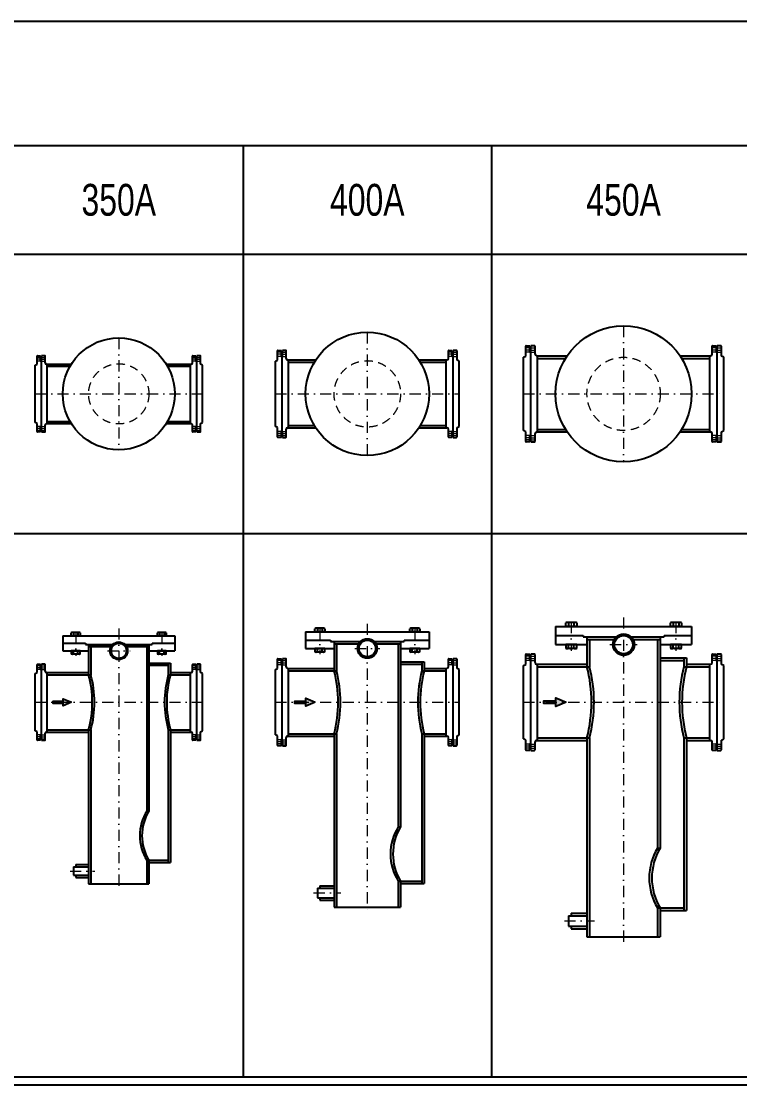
# Model space of a CAD drawing. Extents: x 0 to 60630, y 0 to 46389.
# Drawn here: x 47602 to 52228, y 24489 to 31339 of the extents above; entities that cross this region are included whole.
import ezdxf
from ezdxf.enums import TextEntityAlignment as Align

# ---------------------------------------------------------------- set-up
doc = ezdxf.new("R2010")
doc.units = 0
doc.header["$LTSCALE"] = 30
doc.header["$MEASUREMENT"] = 0
doc.linetypes.add('DGN Style 2', pattern=[3, 1.8, -1.2])
doc.linetypes.add('DGN Style 4', pattern=[4.8, 2.4, -1.2, 0, -1.2])
for name, color, linetype, lineweight in [('L(c)', 1, 'DGN Style 4', 5), ('L(hid)', 2, 'DGN Style 2', 5), ('L(txt)', 2, 'Continuous', 13)]:
    doc.layers.add(name, color=color, linetype=linetype, lineweight=lineweight)
doc.styles.add('Style-ENGINEERING', font='ENGINEERING.shx')

# ---------------------------------------------------------------- blocks, each defined once
blk = doc.blocks.new('*U215')
for p, q in [((-526, 190.8), (-526, 242)), ((-523, 245), (-503, 245)), ((-503, 210.5), (-503, 245)), ((-500, 207.5), (-500, -207.5)), ((-500, 207.5), (-500, -207.5)), ((-477, 245), (-497, 245)), ((-497, 210.5), (-497, 245)), ((-474, 200), (-474, 242)), ((474, 200), (474, 242)), ((477, 245), (497, 245)), ((497, 210.5), (497, 245)), ((500, 207.5), (500, -207.5)), ((500, 207.5), (500, -207.5)), ((523, 245), (503, 245)), ((503, 210.5), (503, 245)), ((526, 190.8), (526, 242)), ((-539, 184.3), (-526, 190.8)), ((-539, -184.3), (-539, 184.3)), ((-465.7, 191.7), (-305.2, 191.7)), ((-461, -191.7), (-461, 191.7)), ((-461, 177.8), (-313.4, 177.8)), ((305.2, 191.7), (465.7, 191.7)), ((313.4, 177.8), (461, 177.8)), ((461, -191.7), (461, 191.7)), ((539, 184.3), (526, 190.8)), ((539, -184.3), (539, 184.3)), ((-526, -190.8), (-539, -184.3)), ((-526, -242), (-526, -190.8)), ((-474, -242), (-474, -200)), ((-465.7, -191.7), (-305.2, -191.7)), ((-461, -177.8), (-313.4, -177.8)), ((305.2, -191.7), (465.7, -191.7)), ((313.4, -177.8), (461, -177.8)), ((461, -191.7), (465.7, -191.7)), ((474, -242), (474, -200)), ((526, -190.8), (539, -184.3)), ((526, -242), (526, -190.8)), ((-503, -245), (-523, -245)), ((-503, -245), (-503, -210.5)), ((-497, -245), (-497, -210.5)), ((-497, -245), (-477, -245)), ((497, -245), (477, -245)), ((497, -245), (497, -210.5)), ((503, -245), (503, -210.5)), ((503, -245), (523, -245))]:
    blk.add_line(p, q)
blk.add_circle((0, 0), 360.4)
for centre, radius, start, end in [((-523, 242), 3, 90, 180), ((-500, 210.5), 3, 180, 270), ((-500, 210.5), 3, 270, 0), ((-477, 242), 3, 0, 90), ((477, 242), 3, 90, 180), ((500, 210.5), 3, 180, 270), ((500, 210.5), 3, 270, 0), ((523, 242), 3, 0, 90), ((-465.7, 200), 8.32, 180, 270), ((465.7, 200), 8.32, 270, 0), ((-465.7, -200), 8.32, 90, 180), ((465.7, -200), 8.32, 0, 90), ((-523, -242), 3, 180, 270), ((-500, -210.5), 3, 90, 180), ((-500, -210.5), 3, 0, 90), ((-477, -242), 3, 270, 0), ((477, -242), 3, 180, 270), ((500, -210.5), 3, 90, 180), ((500, -210.5), 3, 0, 90), ((523, -242), 3, 270, 0)]:
    blk.add_arc(centre, radius, start, end)
blk = doc.blocks.new('*U216')
for p, q in [((-578, 217.2), (-578, 277)), ((-575, 280), (-553, 280)), ((-553, 240.5), (-553, 280)), ((-525, 280), (-547, 280)), ((-547, 240.5), (-547, 280)), ((-522, 227.7), (-522, 277)), ((522, 227.7), (522, 277)), ((525, 280), (547, 280)), ((547, 240.5), (547, 280)), ((575, 280), (553, 280)), ((553, 240.5), (553, 280)), ((578, 217.2), (578, 277)), ((-592, 210.2), (-578, 217.2)), ((-592, -210.2), (-592, 210.2)), ((-550, 237.5), (-550, -237.5)), ((-550, 237.5), (-550, -237.5)), ((-512.8, 218.5), (-331.8, 218.5)), ((-508, -218.5), (-508, 218.5)), ((331.8, 218.5), (512.8, 218.5)), ((508, -218.5), (508, 218.5)), ((550, 237.5), (550, -237.5)), ((550, 237.5), (550, -237.5)), ((592, 210.2), (578, 217.2)), ((592, -210.2), (592, 210.2)), ((-508, 203.2), (-341.4, 203.2)), ((341.4, 203.2), (508, 203.2)), ((-508, -203.2), (-341.4, -203.2)), ((341.4, -203.2), (508, -203.2)), ((-578, -217.2), (-592, -210.2)), ((-578, -277), (-578, -217.2)), ((-553, -280), (-553, -240.5)), ((-547, -280), (-547, -240.5)), ((-522, -277), (-522, -227.6)), ((-512.8, -218.5), (-331.8, -218.5)), ((331.8, -218.5), (512.8, -218.5)), ((522, -277), (522, -227.6)), ((547, -280), (547, -240.5)), ((553, -280), (553, -240.5)), ((578, -217.2), (592, -210.2)), ((578, -277), (578, -217.2)), ((-553, -280), (-575, -280)), ((-547, -280), (-525, -280)), ((547, -280), (525, -280)), ((553, -280), (575, -280))]:
    blk.add_line(p, q)
blk.add_circle((0, 0), 397.3)
for centre, radius, start, end in [((-575, 277), 3, 90, 180), ((-525, 277), 3, 0, 90), ((525, 277), 3, 90, 180), ((575, 277), 3, 0, 90), ((-550, 240.5), 3, 180, 270), ((-550, 240.5), 3, 270, 0), ((-512.8, 227.7), 9.17, 180, 270), ((512.8, 227.7), 9.17, 270, 0), ((550, 240.5), 3, 180, 270), ((550, 240.5), 3, 270, 0), ((-550, -240.5), 3, 90, 180), ((-550, -240.5), 3, 0, 90), ((-512.8, -227.6), 9.17, 90, 180), ((512.8, -227.6), 9.17, 0, 90), ((550, -240.5), 3, 90, 180), ((550, -240.5), 3, 0, 90), ((-575, -277), 3, 180, 270), ((-525, -277), 3, 270, 0), ((525, -277), 3, 180, 270), ((575, -277), 3, 270, 0)]:
    blk.add_arc(centre, radius, start, end)
blk = doc.blocks.new('*U217')
for p, q in [((-630, 243.6), (-630, 307)), ((-627, 310), (-603, 310)), ((-603, 268), (-603, 310)), ((-573, 310), (-597, 310)), ((-597, 268), (-597, 310)), ((-570, 255.6), (-570, 307)), ((570, 255.6), (570, 307)), ((573, 310), (597, 310)), ((597, 268), (597, 310)), ((627, 310), (603, 310)), ((603, 268), (603, 310)), ((630, 243.6), (630, 307)), ((-645, 236.1), (-630, 243.6)), ((-645, -236.1), (-645, 236.1)), ((-600, 265), (-600, -265)), ((-600, 265), (-600, -265)), ((-559.9, 245.4), (-362.8, 245.4)), ((-555, -245.5), (-555, 245.4)), ((-555, 228.6), (-373.6, 228.6)), ((362.8, 245.4), (559.9, 245.4)), ((373.6, 228.6), (555, 228.6)), ((555, -245.5), (555, 245.4)), ((600, 265), (600, -265)), ((600, 265), (600, -265)), ((645, 236.1), (630, 243.6)), ((645, -236.1), (645, 236.1)), ((-630, -243.6), (-645, -236.1)), ((-630, -307), (-630, -243.6)), ((-603, -310), (-603, -268)), ((-597, -310), (-597, -268)), ((-570, -307), (-570, -255.6)), ((-559.9, -245.5), (-362.8, -245.5)), ((-555, -228.6), (-373.6, -228.6)), ((362.8, -245.5), (559.9, -245.5)), ((373.6, -228.6), (555, -228.6)), ((570, -307), (570, -255.6)), ((597, -310), (597, -268)), ((603, -310), (603, -268)), ((630, -243.6), (645, -236.1)), ((630, -307), (630, -243.6)), ((-603, -310), (-627, -310)), ((-597, -310), (-573, -310)), ((597, -310), (573, -310)), ((603, -310), (627, -310))]:
    blk.add_line(p, q)
blk.add_circle((0, 0), 438)
for centre, radius, start, end in [((-627, 307), 3, 90, 180), ((-573, 307), 3, 0, 90), ((573, 307), 3, 90, 180), ((627, 307), 3, 0, 90), ((-600, 268), 3, 180, 270), ((-600, 268), 3, 270, 0), ((-559.9, 255.6), 10.1, 180, 270), ((559.9, 255.6), 10.1, 270, 0), ((600, 268), 3, 180, 270), ((600, 268), 3, 270, 0), ((-600, -268), 3, 90, 180), ((-600, -268), 3, 0, 90), ((-559.9, -255.6), 10.1, 90, 180), ((559.9, -255.6), 10.1, 0, 90), ((600, -268), 3, 90, 180), ((600, -268), 3, 0, 90), ((-627, -307), 3, 180, 270), ((-573, -307), 3, 270, 0), ((573, -307), 3, 180, 270), ((627, -307), 3, 270, 0)]:
    blk.add_arc(centre, radius, start, end)
blk = doc.blocks.new('*U222')
blk.add_hatch(color=256).paths.add_polyline_path([(-436, 469.8), (-436, 489.3), (-514, 489.3), (-514, 506.5), (-436, 506.5), (-436, 526), (-370.6, 497.9)])
for p, q in [((-438, 986.8), (438, 986.8)), ((-438, 986.8), (-438, 868.9)), ((-367.3, 1012.1), (-371.9, 1009.4)), ((-371.9, 986.8), (-371.9, 1009.4)), ((-301.9, 986.8), (-371.9, 986.8)), ((-306.6, 1012.1), (-367.3, 1012.1)), ((-354.4, 1009.4), (-354.4, 986.8)), ((-319.4, 1009.4), (-319.4, 986.8)), ((-301.9, 1009.4), (-306.6, 1012.1)), ((-301.9, 1009.4), (-301.9, 986.8)), ((306.6, 1012.1), (301.9, 1009.4)), ((301.9, 986.8), (301.9, 1009.4)), ((372, 986.8), (301.9, 986.8)), ((367.3, 1012.1), (306.6, 1012.1)), ((319.4, 1009.4), (319.4, 986.8)), ((354.5, 1009.4), (354.5, 986.8)), ((372, 1009.4), (367.3, 1012.1)), ((372, 1009.4), (372, 986.8)), ((438, 986.8), (438, 868.9)), ((-438, 927.9), (-261.1, 927.9)), ((-261.1, 927.9), (-261.1, 919.5)), ((-261.1, 919.5), (-47.1, 919.5)), ((-235.9, 919.5), (-235.9, 726.5)), ((-235.9, 902.6), (-60.3, 902.6)), ((-219, 902.6), (-219, 726.5)), ((47.1, 919.5), (261.1, 919.5)), ((60.3, 902.6), (235.9, 902.6)), ((219, 902.6), (219, -442.2)), ((235.9, 919.5), (235.9, -442.2)), ((261.1, 927.9), (261.1, 919.5)), ((261.1, 927.9), (438, 927.9)), ((-438, 868.9), (-235.9, 868.9)), ((-301.9, 868.9), (-371.9, 868.9)), ((-371.9, 868.9), (-371.9, 846.4)), ((-367.3, 843.6), (-371.9, 846.4)), ((-306.6, 843.6), (-367.3, 843.6)), ((-354.4, 846.4), (-354.4, 868.9)), ((-319.4, 846.4), (-319.4, 868.9)), ((-301.9, 846.4), (-306.6, 843.6)), ((-301.9, 846.4), (-301.9, 868.9)), ((235.9, 868.9), (438, 868.9)), ((372, 868.9), (301.9, 868.9)), ((301.9, 868.9), (301.9, 846.4)), ((306.6, 843.6), (301.9, 846.4)), ((367.3, 843.6), (306.6, 843.6)), ((319.4, 846.4), (319.4, 868.9)), ((354.5, 846.4), (354.5, 868.9)), ((372, 846.4), (367.3, 843.6)), ((372, 846.4), (372, 868.9)), ((-630, 741.5), (-630, 804.9)), ((-627, 807.9), (-603, 807.9)), ((-603, 765.9), (-603, 807.9)), ((-600, 762.9), (-600, 232.9)), ((-600, 762.9), (-600, 232.9)), ((-573, 807.9), (-597, 807.9)), ((-597, 765.9), (-597, 807.9)), ((-570, 753.4), (-570, 804.9)), ((235.9, 784.1), (404.3, 784.1)), ((235.9, 767.3), (387.5, 767.3)), ((387.5, 784.1), (387.5, 726.5)), ((404.3, 784.1), (404.3, 726.5)), ((570, 753.4), (570, 804.9)), ((573, 807.9), (597, 807.9)), ((597, 765.9), (597, 807.9)), ((600, 762.9), (600, 232.9)), ((600, 762.9), (600, 232.9)), ((627, 807.9), (603, 807.9)), ((603, 765.9), (603, 807.9)), ((630, 741.5), (630, 804.9)), ((-645, 734), (-630, 741.5)), ((-645, 261.8), (-645, 734)), ((-559.9, 743.3), (-235.9, 743.3)), ((-555, 252.4), (-555, 743.3)), ((-555, 726.5), (-219, 726.5)), ((387.5, 726.5), (555, 726.5)), ((404.3, 743.3), (559.9, 743.3)), ((555, 252.4), (555, 743.3)), ((645, 734), (630, 741.5)), ((645, 261.8), (645, 734)), ((-630, 254.3), (-645, 261.8)), ((-630, 190.9), (-630, 254.3)), ((-603, 187.9), (-603, 229.9)), ((-597, 187.9), (-597, 229.9)), ((-570, 190.9), (-570, 242.3)), ((-559.9, 252.4), (-235.9, 252.4)), ((-555, 269.3), (-219, 269.3)), ((-235.9, 269.3), (-235.9, -1012.1)), ((-219, 269.3), (-219, -1012.1)), ((387.5, 269.3), (555, 269.3)), ((387.5, 269.3), (387.5, -843.6)), ((404.3, 269.3), (404.3, -843.6)), ((404.3, 252.4), (559.9, 252.4)), ((570, 190.9), (570, 242.3)), ((597, 187.9), (597, 229.9)), ((603, 187.9), (603, 229.9)), ((630, 254.3), (645, 261.8)), ((630, 190.9), (630, 254.3)), ((-603, 187.9), (-627, 187.9)), ((-597, 187.9), (-573, 187.9)), ((597, 187.9), (573, 187.9)), ((603, 187.9), (627, 187.9)), ((219, -442.2), (235.9, -442.2)), ((-353.8, -877.3), (-353.8, -944.7)), ((-353.8, -877.3), (-235.9, -877.3)), ((-336.9, -860.5), (-235.9, -860.5)), ((-336.9, -860.5), (-336.9, -877.3)), ((219, -826.8), (387.5, -826.8)), ((219, -826.8), (219, -1012.1)), ((235.9, -826.8), (235.9, -1012.1)), ((235.9, -843.6), (404.3, -843.6)), ((-353.8, -944.7), (-235.9, -944.7)), ((-336.9, -944.7), (-336.9, -961.6)), ((-336.9, -961.6), (-235.9, -961.6)), ((-235.9, -1012.1), (235.9, -1012.1))]:
    blk.add_line(p, q)
at = {"flags": 128}
blk.add_lwpolyline([(-370.6, 497.9), (-436, 469.8), (-436, 489.3), (-514, 489.3), (-514, 506.5), (-436, 506.5), (-436, 526)], close=True, dxfattribs=at)
for radius in [69.1, 59]:
    blk.add_circle((0, 868.9), radius)
for centre, radius, start, end in [((-363.2, 996.6), 15.5, 55.59101, 124.40899), ((-336.9, 951.3), 60.6, 73.21986, 106.78014), ((-310.7, 996.6), 15.5, 55.59101, 124.40899), ((310.7, 996.6), 15.5, 55.59101, 124.40899), ((336.9, 951.3), 60.6, 73.21986, 106.78014), ((363.2, 996.6), 15.5, 55.59101, 124.40899), ((-363.2, 859.1), 15.5, 235.59101, 304.40899), ((-336.9, 904.4), 60.6, 253.21986, 286.78014), ((-310.7, 859.1), 15.5, 235.59101, 304.40899), ((310.7, 859.1), 15.5, 235.59101, 304.40899), ((336.9, 904.4), 60.6, 253.21986, 286.78014), ((363.2, 859.1), 15.5, 235.59101, 304.40899), ((-627, 804.9), 3, 90, 180), ((-600, 765.9), 3, 180, 270), ((-600, 765.9), 3, 270, 0), ((-573, 804.9), 3, 0, 90), ((573, 804.9), 3, 90, 180), ((600, 765.9), 3, 180, 270), ((600, 765.9), 3, 270, 0), ((627, 804.9), 3, 0, 90), ((-559.9, 753.4), 10.1, 180, 270), ((559.9, 753.4), 10.1, 270, 0), ((-600, 229.9), 3, 90, 180), ((-600, 229.9), 3, 0, 90), ((-559.9, 242.3), 10.1, 90, 180), ((559.9, 242.3), 10.1, 0, 90), ((600, 229.9), 3, 90, 180), ((600, 229.9), 3, 0, 90), ((-627, 190.9), 3, 180, 270), ((-573, 190.9), 3, 270, 0), ((573, 190.9), 3, 180, 270), ((627, 190.9), 3, 270, 0)]:
    blk.add_arc(centre, radius, start, end)
for centre, major_axis, ratio, start_param, end_param in [((-695.9, 497.9), (0, -675.8), 0.723327, 1.225744, 1.915848), ((-679, 497.9), (0, -675.8), 0.723327, 1.225744, 1.915848), ((847.5, 497.9), (0, 675.8), 0.723327, 1.225744, 1.915848), ((864.4, 497.9), (0, 675.8), 0.723327, 1.225744, 1.915848), ((453.2, -634.5), (0, 329.3), 0.876031, 0.947214, 2.194379), ((470.1, -634.5), (0, 329.3), 0.876031, 0.947214, 2.194379)]:
    blk.add_ellipse(centre, major_axis=major_axis, ratio=ratio, start_param=start_param, end_param=end_param)
blk = doc.blocks.new('*U223')
blk.add_hatch(color=256).paths.add_polyline_path([(-395.5, 396.3), (-395.5, 414), (-466.2, 414), (-466.2, 429.6), (-395.5, 429.6), (-395.5, 447.3), (-336.1, 421.8)])
for p, q in [((-333.1, 898.2), (-337.4, 895.7)), ((-337.4, 875.3), (-337.4, 895.7)), ((-278.1, 898.2), (-333.1, 898.2)), ((-321.5, 895.7), (-321.5, 875.3)), ((-289.7, 895.7), (-289.7, 875.3)), ((-273.8, 895.7), (-278.1, 898.2)), ((-273.8, 895.7), (-273.8, 875.3)), ((278.1, 898.2), (273.9, 895.7)), ((273.9, 875.3), (273.9, 895.7)), ((333.1, 898.2), (278.1, 898.2)), ((289.7, 895.7), (289.7, 875.3)), ((321.5, 895.7), (321.5, 875.3)), ((337.4, 895.7), (333.1, 898.2)), ((337.4, 895.7), (337.4, 875.3)), ((-397.3, 875.3), (397.3, 875.3)), ((-397.3, 875.3), (-397.3, 768.3)), ((-273.8, 875.3), (-337.4, 875.3)), ((337.4, 875.3), (273.9, 875.3)), ((397.3, 875.3), (397.3, 768.3)), ((-397.3, 821.8), (-236.8, 821.8)), ((-397.3, 768.3), (-213.9, 768.3)), ((-273.8, 768.3), (-337.4, 768.3)), ((-337.4, 768.3), (-337.4, 747.9)), ((-321.5, 747.9), (-321.5, 768.3)), ((-289.7, 747.9), (-289.7, 768.3)), ((-273.8, 747.9), (-273.8, 768.3)), ((-236.8, 821.8), (-236.8, 814.2)), ((-236.8, 814.2), (-42.7, 814.2)), ((-213.9, 814.2), (-213.9, 625)), ((-213.9, 798.9), (-54.7, 798.9)), ((-198.6, 798.9), (-198.6, 625)), ((42.7, 814.2), (236.9, 814.2)), ((54.7, 798.9), (213.9, 798.9)), ((198.7, 798.9), (198.7, -381.3)), ((213.9, 814.2), (213.9, -381.3)), ((213.9, 768.3), (397.3, 768.3)), ((236.9, 821.8), (236.9, 814.2)), ((236.9, 821.8), (397.3, 821.8)), ((337.4, 768.3), (273.9, 768.3)), ((273.9, 768.3), (273.9, 747.9)), ((289.7, 747.9), (289.7, 768.3)), ((321.5, 747.9), (321.5, 768.3)), ((337.4, 747.9), (337.4, 768.3)), ((-578, 639), (-578, 698.8)), ((-575, 701.8), (-553, 701.8)), ((-553, 662.3), (-553, 701.8)), ((-525, 701.8), (-547, 701.8)), ((-547, 662.3), (-547, 701.8)), ((-522, 649.4), (-522, 698.8)), ((-333.1, 745.4), (-337.4, 747.9)), ((-278.1, 745.4), (-333.1, 745.4)), ((-273.8, 747.9), (-278.1, 745.4)), ((278.1, 745.4), (273.9, 747.9)), ((333.1, 745.4), (278.1, 745.4)), ((337.4, 747.9), (333.1, 745.4)), ((522, 649.4), (522, 698.8)), ((525, 701.8), (547, 701.8)), ((547, 662.3), (547, 701.8)), ((575, 701.8), (553, 701.8)), ((553, 662.3), (553, 701.8)), ((578, 639), (578, 698.8)), ((-592, 632), (-578, 639)), ((-592, 211.6), (-592, 632)), ((-550, 659.3), (-550, 184.3)), ((-550, 659.3), (-550, 184.3)), ((-512.8, 640.3), (-213.9, 640.3)), ((-508, 203.3), (-508, 640.3)), ((-508, 625), (-198.6, 625)), ((213.9, 681.4), (366.7, 681.4)), ((213.9, 666.2), (351.5, 666.2)), ((351.5, 681.4), (351.5, 625)), ((351.5, 625), (508, 625)), ((366.7, 681.4), (366.7, 625)), ((366.7, 640.3), (512.8, 640.3)), ((508, 203.3), (508, 640.3)), ((550, 659.3), (550, 184.3)), ((550, 659.3), (550, 184.3)), ((592, 632), (578, 639)), ((592, 211.6), (592, 632)), ((-578, 204.6), (-592, 211.6)), ((-508, 218.6), (-198.6, 218.6)), ((-213.9, 218.6), (-213.9, -898.2)), ((-198.6, 218.6), (-198.6, -898.2)), ((351.5, 218.6), (508, 218.6)), ((351.5, 218.6), (351.5, -745.4)), ((366.7, 218.6), (366.7, -745.4)), ((578, 204.6), (592, 211.6)), ((-578, 144.8), (-578, 204.6)), ((-553, 141.8), (-575, 141.8)), ((-553, 141.8), (-553, 181.3)), ((-547, 141.8), (-547, 181.3)), ((-547, 141.8), (-525, 141.8)), ((-522, 144.8), (-522, 194.1)), ((-512.8, 203.3), (-213.9, 203.3)), ((366.7, 203.3), (512.8, 203.3)), ((522, 144.8), (522, 194.1)), ((547, 141.8), (525, 141.8)), ((547, 141.8), (547, 181.3)), ((553, 141.8), (553, 181.3)), ((553, 141.8), (575, 141.8)), ((578, 144.8), (578, 204.6)), ((198.7, -381.3), (213.9, -381.3)), ((198.7, -730.1), (351.5, -730.1)), ((198.7, -730.1), (198.7, -898.2)), ((213.9, -730.1), (213.9, -898.2)), ((213.9, -745.4), (366.7, -745.4)), ((-320.9, -776), (-320.9, -837.1)), ((-320.9, -776), (-213.9, -776)), ((-305.6, -760.7), (-213.9, -760.7)), ((-305.6, -760.7), (-305.6, -776)), ((-320.9, -837.1), (-213.9, -837.1)), ((-305.6, -837.1), (-305.6, -852.4)), ((-305.6, -852.4), (-213.9, -852.4)), ((-213.9, -898.2), (213.9, -898.2))]:
    blk.add_line(p, q)
at = {"flags": 128}
blk.add_lwpolyline([(-336.1, 421.8), (-395.5, 396.3), (-395.5, 414), (-466.2, 414), (-466.2, 429.6), (-395.5, 429.6), (-395.5, 447.3)], close=True, dxfattribs=at)
for radius in [62.7, 53.5]:
    blk.add_circle((0, 768.3), radius)
for centre, radius, start, end in [((-329.4, 884.1), 14.1, 55.59101, 124.40899), ((-305.6, 843.1), 55, 73.21986, 106.78014), ((-281.8, 884.1), 14.1, 55.59101, 124.40899), ((281.8, 884.1), 14.1, 55.59101, 124.40899), ((305.6, 843.1), 55, 73.21986, 106.78014), ((329.4, 884.1), 14.1, 55.59101, 124.40899), ((-575, 698.8), 3, 90, 180), ((-525, 698.8), 3, 0, 90), ((-329.4, 759.4), 14.1, 235.59101, 304.40899), ((-305.6, 800.5), 55, 253.21986, 286.78014), ((-281.8, 759.4), 14.1, 235.59101, 304.40899), ((281.8, 759.4), 14.1, 235.59101, 304.40899), ((305.6, 800.5), 55, 253.21986, 286.78014), ((329.4, 759.4), 14.1, 235.59101, 304.40899), ((525, 698.8), 3, 90, 180), ((575, 698.8), 3, 0, 90), ((-550, 662.3), 3, 180, 270), ((-550, 662.3), 3, 270, 0), ((-512.8, 649.4), 9.17, 180, 270), ((512.8, 649.4), 9.17, 270, 0), ((550, 662.3), 3, 180, 270), ((550, 662.3), 3, 270, 0), ((-575, 144.8), 3, 180, 270), ((-550, 181.3), 3, 90, 180), ((-550, 181.3), 3, 0, 90), ((-525, 144.8), 3, 270, 0), ((-512.8, 194.1), 9.17, 90, 180), ((512.8, 194.1), 9.17, 0, 90), ((525, 144.8), 3, 180, 270), ((550, 181.3), 3, 90, 180), ((550, 181.3), 3, 0, 90), ((575, 144.8), 3, 270, 0)]:
    blk.add_arc(centre, radius, start, end)
for centre, major_axis, ratio, start_param, end_param in [((-631.2, 421.8), (0, -600.7), 0.738088, 1.225744, 1.915848), ((-615.9, 421.8), (0, -600.7), 0.738088, 1.225744, 1.915848), ((768.7, 421.8), (0, 600.7), 0.738088, 1.225744, 1.915848), ((784, 421.8), (0, 600.7), 0.738088, 1.225744, 1.915848), ((411.1, -555.7), (0, 298.7), 0.876031, 0.947214, 2.194379), ((426.4, -555.7), (0, 298.7), 0.876031, 0.947214, 2.194379)]:
    blk.add_ellipse(centre, major_axis=major_axis, ratio=ratio, start_param=start_param, end_param=end_param)
blk = doc.blocks.new('*U224')
blk.add_hatch(color=256).paths.add_polyline_path([(-358.7, 337.2), (-358.7, 353.3), (-422.9, 353.3), (-422.9, 367.4), (-358.7, 367.4), (-358.7, 383.4), (-304.9, 360.3)])
for p, q in [((-360.4, 788.9), (360.4, 788.9)), ((-360.4, 788.9), (-360.4, 691.8)), ((-302.1, 809.6), (-306, 807.4)), ((-306, 788.9), (-306, 807.4)), ((-248.4, 788.9), (-306, 788.9)), ((-252.2, 809.6), (-302.1, 809.6)), ((-291.6, 807.4), (-291.6, 788.9)), ((-262.8, 807.4), (-262.8, 788.9)), ((-248.4, 807.4), (-252.2, 809.6)), ((-248.4, 807.4), (-248.4, 788.9)), ((252.3, 809.6), (248.4, 807.4)), ((248.4, 788.9), (248.4, 807.4)), ((306, 788.9), (248.4, 788.9)), ((302.2, 809.6), (252.3, 809.6)), ((262.8, 807.4), (262.8, 788.9)), ((291.6, 807.4), (291.6, 788.9)), ((306, 807.4), (302.2, 809.6)), ((306, 807.4), (306, 788.9)), ((360.4, 788.9), (360.4, 691.8)), ((-360.4, 740.3), (-214.8, 740.3)), ((-360.4, 691.8), (-194, 691.8)), ((-248.4, 691.8), (-306, 691.8)), ((-306, 691.8), (-306, 673.3)), ((-291.6, 673.3), (-291.6, 691.8)), ((-262.8, 673.3), (-262.8, 691.8)), ((-248.4, 673.3), (-248.4, 691.8)), ((-214.8, 740.3), (-214.8, 733.4)), ((-214.8, 733.4), (-38.7, 733.4)), ((-194, 733.4), (-194, 538.1)), ((-194, 719.6), (-49.6, 719.6)), ((-180.2, 719.6), (-180.2, 538.1)), ((38.7, 733.4), (214.8, 733.4)), ((49.6, 719.6), (194, 719.6)), ((180.2, 719.6), (180.2, -340.8)), ((194, 733.4), (194, -340.8)), ((194, 691.8), (360.4, 691.8)), ((214.8, 740.3), (214.8, 733.4)), ((214.8, 740.3), (360.4, 740.3)), ((306, 691.8), (248.4, 691.8)), ((248.4, 691.8), (248.4, 673.3)), ((262.8, 673.3), (262.8, 691.8)), ((291.6, 673.3), (291.6, 691.8)), ((306, 673.3), (306, 691.8)), ((-302.1, 671), (-306, 673.3)), ((-252.2, 671), (-302.1, 671)), ((-248.4, 673.3), (-252.2, 671)), ((252.3, 671), (248.4, 673.3)), ((302.2, 671), (252.3, 671)), ((306, 673.3), (302.2, 671)), ((-539, 544.6), (-526, 551.1)), ((-526, 551.1), (-526, 602.3)), ((-523, 605.3), (-503, 605.3)), ((-503, 570.8), (-503, 605.3)), ((-500, 567.8), (-500, 152.8)), ((-500, 567.8), (-500, 152.8)), ((-477, 605.3), (-497, 605.3)), ((-497, 570.8), (-497, 605.3)), ((-474, 560.3), (-474, 602.3)), ((-465.7, 552), (-194, 552)), ((-461, 168.7), (-461, 552)), ((194, 613), (332.6, 613)), ((194, 599.2), (318.8, 599.2)), ((318.8, 613), (318.8, 538.1)), ((332.6, 613), (332.6, 538.1)), ((332.6, 552), (465.7, 552)), ((461, 168.7), (461, 552)), ((474, 560.3), (474, 602.3)), ((477, 605.3), (497, 605.3)), ((497, 570.8), (497, 605.3)), ((500, 567.8), (500, 152.8)), ((500, 567.8), (500, 152.8)), ((523, 605.3), (503, 605.3)), ((503, 570.8), (503, 605.3)), ((526, 551.1), (526, 602.3)), ((539, 544.6), (526, 551.1)), ((-539, 176), (-539, 544.6)), ((-461, 538.1), (-180.2, 538.1)), ((318.8, 538.1), (461, 538.1)), ((539, 176), (539, 544.6)), ((-526, 169.5), (-539, 176)), ((-526, 118.3), (-526, 169.5)), ((-503, 115.3), (-503, 149.8)), ((-497, 115.3), (-497, 149.8)), ((-474, 118.3), (-474, 160.4)), ((-465.7, 168.7), (-194, 168.7)), ((-461, 182.5), (-180.2, 182.5)), ((-194, 182.5), (-194, -809.7)), ((-180.2, 182.5), (-180.2, -809.7)), ((318.8, 182.5), (461, 182.5)), ((318.8, 182.5), (318.8, -671.1)), ((332.6, 182.5), (332.6, -671.1)), ((332.6, 168.7), (465.7, 168.7)), ((461, 168.7), (465.7, 168.7)), ((474, 118.3), (474, 160.4)), ((497, 115.3), (497, 149.8)), ((503, 115.3), (503, 149.8)), ((526, 169.5), (539, 176)), ((526, 118.3), (526, 169.5)), ((-503, 115.3), (-523, 115.3)), ((-497, 115.3), (-477, 115.3)), ((497, 115.3), (477, 115.3)), ((503, 115.3), (523, 115.3)), ((180.2, -340.8), (194, -340.8)), ((-277.2, -684.9), (-194, -684.9)), ((-277.2, -684.9), (-277.2, -698.8)), ((180.2, -657.2), (318.8, -657.2)), ((180.2, -657.2), (180.2, -809.7)), ((194, -657.2), (194, -809.7)), ((194, -671.1), (332.6, -671.1)), ((-291.1, -698.8), (-291.1, -754.2)), ((-291.1, -698.8), (-194, -698.8)), ((-291.1, -754.2), (-194, -754.2)), ((-277.2, -754.2), (-277.2, -768.1)), ((-277.2, -768.1), (-194, -768.1)), ((-194, -809.7), (194, -809.7))]:
    blk.add_line(p, q)
at = {"flags": 128}
blk.add_lwpolyline([(-304.9, 360.3), (-358.7, 337.2), (-358.7, 353.3), (-422.9, 353.3), (-422.9, 367.4), (-358.7, 367.4), (-358.7, 383.4)], close=True, dxfattribs=at)
for radius in [56.8, 48.5]:
    blk.add_circle((0, 691.8), radius)
for centre, radius, start, end in [((-298.8, 796.9), 12.7, 55.59101, 124.40899), ((-277.2, 759.6), 49.9, 73.21986, 106.78014), ((-255.6, 796.9), 12.7, 55.59101, 124.40899), ((255.6, 796.9), 12.7, 55.59101, 124.40899), ((277.2, 759.6), 49.9, 73.21986, 106.78014), ((298.8, 796.9), 12.7, 55.59101, 124.40899), ((-298.8, 683.8), 12.7, 235.59101, 304.40899), ((-277.2, 721), 49.9, 253.21986, 286.78014), ((-255.6, 683.8), 12.7, 235.59101, 304.40899), ((255.6, 683.8), 12.7, 235.59101, 304.40899), ((277.2, 721), 49.9, 253.21986, 286.78014), ((298.8, 683.8), 12.7, 235.59101, 304.40899), ((-523, 602.3), 3, 90, 180), ((-500, 570.8), 3, 180, 270), ((-500, 570.8), 3, 270, 0), ((-477, 602.3), 3, 0, 90), ((-465.7, 560.3), 8.32, 180, 270), ((465.7, 560.3), 8.32, 270, 0), ((477, 602.3), 3, 90, 180), ((500, 570.8), 3, 180, 270), ((500, 570.8), 3, 270, 0), ((523, 602.3), 3, 0, 90), ((-500, 149.8), 3, 90, 180), ((-500, 149.8), 3, 0, 90), ((-465.7, 160.4), 8.32, 90, 180), ((465.7, 160.4), 8.32, 0, 90), ((500, 149.8), 3, 90, 180), ((500, 149.8), 3, 0, 90), ((-523, 118.3), 3, 180, 270), ((-477, 118.3), 3, 270, 0), ((477, 118.3), 3, 180, 270), ((523, 118.3), 3, 270, 0)]:
    blk.add_arc(centre, radius, start, end)
for centre, major_axis, ratio, start_param, end_param in [((-572.5, 360.3), (0, -525.7), 0.765106, 1.225744, 1.915848), ((-558.7, 360.3), (0, -525.7), 0.765106, 1.225744, 1.915848), ((697.3, 360.3), (0, 525.7), 0.765106, 1.225744, 1.915848), ((711.1, 360.3), (0, 525.7), 0.765106, 1.225744, 1.915848), ((372.9, -499), (0, 270.9), 0.876031, 0.947214, 2.194379), ((386.7, -499), (0, 270.9), 0.876031, 0.947214, 2.194379)]:
    blk.add_ellipse(centre, major_axis=major_axis, ratio=ratio, start_param=start_param, end_param=end_param)

msp = doc.modelspace()

# ---------------------------------------------------------------- linework, layer by layer
for p, q in [((27630.1, 31339), (58630.1, 31339)), ((27630.1, 30539), (58630.1, 30539)), ((49030.1, 30539), (49030.1, 24539)), ((50630.1, 30539), (50630.1, 24539)), ((27630.1, 29839), (58630.1, 29839)), ((27630.1, 28039), (58630.1, 28039)), ((27630.1, 24539), (58630.1, 24539)), ((27630.1, 24539), (58630.1, 24539)), ((27630.1, 24489), (58630.1, 24489))]:
    msp.add_line(p, q)
at = {"layer": 'L(c)'}
for p, q in [((49830.1, 29336.3), (49830.1, 28541.7)), ((51480.1, 29377), (51480.1, 28501)), ((48230.1, 29299.4), (48230.1, 28578.7)), ((49278.1, 29194), (49251.1, 29194)), ((49282.1, 29194), (49309.1, 29194)), ((50378.1, 29194), (50351.1, 29194)), ((50382.1, 29194), (50409.1, 29194)), ((50878.1, 29221.5), (50849.1, 29221.5)), ((50882.1, 29221.5), (50911.1, 29221.5)), ((52078.1, 29221.5), (52049.1, 29221.5)), ((52082.1, 29221.5), (52111.1, 29221.5)), ((47728.1, 29161.5), (47703.1, 29161.5)), ((47732.1, 29161.5), (47757.1, 29161.5)), ((48728.1, 29161.5), (48703.1, 29161.5)), ((48732.1, 29161.5), (48757.1, 29161.5)), ((47691.1, 28939), (48769.1, 28939)), ((49238.1, 28939), (50422.1, 28939)), ((50835.1, 28939), (52125.1, 28939)), ((47728.1, 28716.5), (47703.1, 28716.5)), ((47732.1, 28716.5), (47757.1, 28716.5)), ((48728.1, 28716.5), (48703.1, 28716.5)), ((48732.1, 28716.5), (48757.1, 28716.5)), ((49278.1, 28684), (49251.1, 28684)), ((49282.1, 28684), (49309.1, 28684)), ((50378.1, 28684), (50351.1, 28684)), ((50382.1, 28684), (50409.1, 28684)), ((50878.1, 28656.5), (50849.1, 28656.5)), ((50882.1, 28656.5), (50911.1, 28656.5)), ((52078.1, 28656.5), (52049.1, 28656.5)), ((52082.1, 28656.5), (52111.1, 28656.5)), ((51143.2, 27470.2), (51143.2, 27283.2)), ((51480.1, 27498.9), (51480.1, 25397.7)), ((51817.1, 27470.2), (51817.1, 27283.2)), ((47952.9, 27404.6), (47952.9, 27250.8)), ((48230.1, 27428.3), (48230.1, 25745.7)), ((48507.3, 27404.6), (48507.3, 27250.8)), ((49524.5, 27432), (49524.5, 27262.5)), ((49830.1, 27458.1), (49830.1, 25591.9)), ((50135.8, 27432), (50135.8, 27262.5)), ((48157.6, 27284.1), (48302.5, 27284.1)), ((49750.1, 27299.1), (49909.9, 27299.1)), ((51391.9, 27323.6), (51568.1, 27323.6)), ((49278.1, 27207.6), (49251.1, 27207.6)), ((49282.1, 27207.6), (49309.1, 27207.6)), ((50378.1, 27207.6), (50351.1, 27207.6)), ((50382.1, 27207.6), (50409.1, 27207.6)), ((50878.1, 27235.1), (50849.1, 27235.1)), ((50882.1, 27235.1), (50911.1, 27235.1)), ((52078.1, 27235.1), (52049.1, 27235.1)), ((52082.1, 27235.1), (52111.1, 27235.1)), ((47728.1, 27175.1), (47703.1, 27175.1)), ((47732.1, 27175.1), (47757.1, 27175.1)), ((48728.1, 27175.1), (48703.1, 27175.1)), ((48732.1, 27175.1), (48757.1, 27175.1)), ((47691.1, 26952.6), (48769.1, 26952.6)), ((49238.1, 26952.6), (50422.1, 26952.6)), ((50835.1, 26952.6), (52125.1, 26952.6)), ((47728.1, 26730.1), (47703.1, 26730.1)), ((47732.1, 26730.1), (47757.1, 26730.1)), ((48728.1, 26730.1), (48703.1, 26730.1)), ((48732.1, 26730.1), (48757.1, 26730.1)), ((49278.1, 26697.6), (49251.1, 26697.6)), ((49282.1, 26697.6), (49309.1, 26697.6)), ((50378.1, 26697.6), (50351.1, 26697.6)), ((50382.1, 26697.6), (50409.1, 26697.6)), ((50878.1, 26670.1), (50849.1, 26670.1)), ((50882.1, 26670.1), (50911.1, 26670.1)), ((52078.1, 26670.1), (52049.1, 26670.1)), ((52082.1, 26670.1), (52111.1, 26670.1)), ((47916.4, 25865.7), (48076.2, 25865.7)), ((49484.2, 25724.3), (49660.4, 25724.3)), ((51098.8, 25543.7), (51293, 25543.7))]:
    msp.add_line(p, q, dxfattribs=at)
at = {"layer": 'L(hid)'}
for p, q in [((49277.1, 29207.5), (49252.1, 29207.5)), ((49283.1, 29207.5), (49308.1, 29207.5)), ((50377.1, 29207.5), (50352.1, 29207.5)), ((50383.1, 29207.5), (50408.1, 29207.5)), ((50877.1, 29235), (50850.1, 29235)), ((50877.1, 29208), (50850.1, 29208)), ((50883.1, 29235), (50910.1, 29235)), ((50883.1, 29208), (50910.1, 29208)), ((52077.1, 29235), (52050.1, 29235)), ((52077.1, 29208), (52050.1, 29208)), ((52083.1, 29235), (52110.1, 29235)), ((52083.1, 29208), (52110.1, 29208)), ((47727.1, 29174), (47704.1, 29174)), ((47727.1, 29149), (47704.1, 29149)), ((47733.1, 29174), (47756.1, 29174)), ((47733.1, 29149), (47756.1, 29149)), ((48727.1, 29174), (48704.1, 29174)), ((48727.1, 29149), (48704.1, 29149)), ((48733.1, 29174), (48756.1, 29174)), ((48733.1, 29149), (48756.1, 29149)), ((49277.1, 29180.5), (49252.1, 29180.5)), ((49283.1, 29180.5), (49308.1, 29180.5)), ((50377.1, 29180.5), (50352.1, 29180.5)), ((50383.1, 29180.5), (50408.1, 29180.5)), ((47727.1, 28729), (47704.1, 28729)), ((47727.1, 28704), (47704.1, 28704)), ((47733.1, 28729), (47756.1, 28729)), ((47733.1, 28704), (47756.1, 28704)), ((48727.1, 28729), (48704.1, 28729)), ((48727.1, 28704), (48704.1, 28704)), ((48733.1, 28729), (48756.1, 28729)), ((48733.1, 28704), (48756.1, 28704)), ((49277.1, 28697.5), (49252.1, 28697.5)), ((49277.1, 28670.5), (49252.1, 28670.5)), ((49283.1, 28697.5), (49308.1, 28697.5)), ((49283.1, 28670.5), (49308.1, 28670.5)), ((50377.1, 28697.5), (50352.1, 28697.5)), ((50377.1, 28670.5), (50352.1, 28670.5)), ((50383.1, 28697.5), (50408.1, 28697.5)), ((50383.1, 28670.5), (50408.1, 28670.5)), ((50877.1, 28670), (50850.1, 28670)), ((50877.1, 28643), (50850.1, 28643)), ((50883.1, 28670), (50910.1, 28670)), ((50883.1, 28643), (50910.1, 28643)), ((52077.1, 28670), (52050.1, 28670)), ((52077.1, 28643), (52050.1, 28643)), ((52083.1, 28670), (52110.1, 28670)), ((52083.1, 28643), (52110.1, 28643)), ((49277.1, 27221.1), (49252.1, 27221.1)), ((49283.1, 27221.1), (49308.1, 27221.1)), ((50377.1, 27221.1), (50352.1, 27221.1)), ((50383.1, 27221.1), (50408.1, 27221.1)), ((50877.1, 27248.6), (50850.1, 27248.6)), ((50877.1, 27221.6), (50850.1, 27221.6)), ((50883.1, 27248.6), (50910.1, 27248.6)), ((50883.1, 27221.6), (50910.1, 27221.6)), ((52077.1, 27248.6), (52050.1, 27248.6)), ((52077.1, 27221.6), (52050.1, 27221.6)), ((52083.1, 27248.6), (52110.1, 27248.6)), ((52083.1, 27221.6), (52110.1, 27221.6)), ((47727.1, 27187.6), (47704.1, 27187.6)), ((47727.1, 27162.6), (47704.1, 27162.6)), ((47733.1, 27187.6), (47756.1, 27187.6)), ((47733.1, 27162.6), (47756.1, 27162.6)), ((48727.1, 27187.6), (48704.1, 27187.6)), ((48727.1, 27162.6), (48704.1, 27162.6)), ((48733.1, 27187.6), (48756.1, 27187.6)), ((48733.1, 27162.6), (48756.1, 27162.6)), ((49277.1, 27194.1), (49252.1, 27194.1)), ((49283.1, 27194.1), (49308.1, 27194.1)), ((50377.1, 27194.1), (50352.1, 27194.1)), ((50383.1, 27194.1), (50408.1, 27194.1)), ((47727.1, 26742.6), (47704.1, 26742.6)), ((47727.1, 26717.6), (47704.1, 26717.6)), ((47733.1, 26742.6), (47756.1, 26742.6)), ((47733.1, 26717.6), (47756.1, 26717.6)), ((48727.1, 26742.6), (48704.1, 26742.6)), ((48727.1, 26717.6), (48704.1, 26717.6)), ((48733.1, 26742.6), (48756.1, 26742.6)), ((48733.1, 26717.6), (48756.1, 26717.6)), ((49277.1, 26711.1), (49252.1, 26711.1)), ((49277.1, 26684.1), (49252.1, 26684.1)), ((49283.1, 26711.1), (49308.1, 26711.1)), ((49283.1, 26684.1), (49308.1, 26684.1)), ((50377.1, 26711.1), (50352.1, 26711.1)), ((50377.1, 26684.1), (50352.1, 26684.1)), ((50383.1, 26711.1), (50408.1, 26711.1)), ((50383.1, 26684.1), (50408.1, 26684.1)), ((50877.1, 26683.6), (50850.1, 26683.6)), ((50877.1, 26656.6), (50850.1, 26656.6)), ((50883.1, 26683.6), (50910.1, 26683.6)), ((50883.1, 26656.6), (50910.1, 26656.6)), ((52077.1, 26683.6), (52050.1, 26683.6)), ((52077.1, 26656.6), (52050.1, 26656.6)), ((52083.1, 26683.6), (52110.1, 26683.6)), ((52083.1, 26656.6), (52110.1, 26656.6))]:
    msp.add_line(p, q, dxfattribs=at)
for centre, radius in [((48230.1, 28939), 194), ((49830.1, 28939), 213.9), ((51480.1, 28939), 235.9)]:
    msp.add_circle(centre, radius, dxfattribs=at)

# ---------------------------------------------------------------- block references
for name, p in [('*U216', (49830.1, 28939)), ('*U217', (51480.1, 28939)), ('*U215', (48230.1, 28939)), ('*U224', (48230.1, 26592.2)), ('*U223', (49830.1, 26530.8)), ('*U222', (51480.1, 26454.7))]:
    msp.add_blockref(name, p)

# ---------------------------------------------------------------- texts
at = {"layer": 'L(txt)', "style": 'Style-ENGINEERING', "width": 0.75}
for s, p in [('350A', (48230.1, 30189)), ('400A', (49830.1, 30189)), ('450A', (51480.1, 30189))]:
    msp.add_text(s, height=204.8, dxfattribs=at).set_placement(p, align=Align.MIDDLE_CENTER)

doc.saveas('drawing.dxf')
